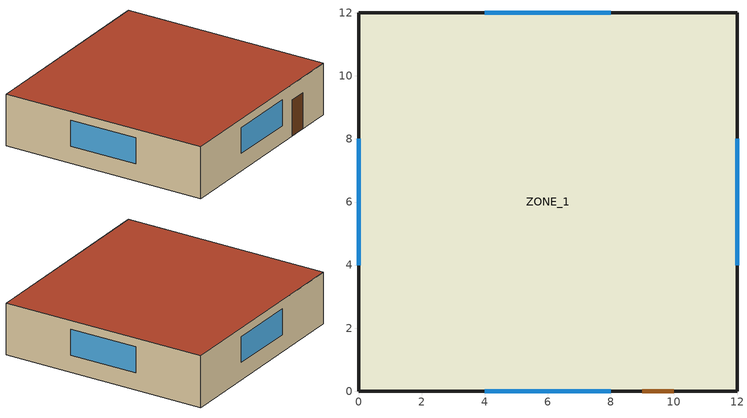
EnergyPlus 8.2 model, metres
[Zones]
ZONE_1
 floor adiabatic (FLOOR_CONST): 0,0 0,12 12,12 12,0 z0
 wall outside (EXTWALL): 0,0 12,0 12,12 0,12 0,0 z0:3
 window (WIN-CON-LIGHT): 4,0 8,0 / 0,8 0,4 / 8,12 4,12 / 12,4 12,8 z1:2.5
 door (DOOR-CON): 10,0 9,0 z0:2.1
 roof outside (EXTWALL): 0,12 0,0 12,0 12,12 z3
[Building]
Simple Building: North Axis {deg}=0; Terrain=Suburbs; Loads Convergence Tolerance Value=0.04; Temperature Convergence Tolerance Value {deltaC}=0.4; Solar Distribution=MinimalShadowing; Maximum Number of Warmup Days=25; Minimum Number of Warmup Days=10
[Site:Location]
INETI_LISBON_PT: Latitude  {deg}=38.73; Longitude {deg}=-9.15; Time Zone {hr}=0; Elevation {m}=71
[Material]
Name | Roughness | Thickness {m} | Conductivity {W/m-K} | Density {kg/m3} | Specific Heat {J/kg-K} | Thermal Absorptance | Solar Absorptance | Visible Absorptance
STUCCO | Smooth | 2.54E-02 | 0.69 | 1858 | 837 | 0.9 | 0.92 | 0.92
COMMON BRICK | Rough | 0.1 | 0.73 | 1922 | 837 | 0.9 | 0.76 | 0.76
PLASTER OR GYP BOARD | Smooth | 0.019 | 0.726 | 1602 | 837 | 0.9 | 0.92 | 0.92
CONCRETE | MediumRough | 0.01 | 1.723 | 2242.6 | 837 | 0.99 | 0.95 | 0.95
1.375in-Solid-Core | Smooth | 5.E-02 | 0.0125 | 600.5 | 1630 | 0.9 | 0.92 | 0.92
[WindowMaterial:Glazing]
WIN-LAY-GLASS-LIGHT: Optical Data Type=SpectralAverage; Thickness {m}=0.0025; Solar Transmittance at Normal Incidence=0.9; Front Side Solar Reflectance at Normal Incidence=0.075; Back Side Solar Reflectance at Normal Incidence=0.075; Visible Transmittance at Normal Incidence=0.9; Front Side Visible Reflectance at Normal Incidence=0.081; Back Side Visible Reflectance at Normal Incidence=0.081; Infrared Transmittance at Normal Incidence=0; Front Side Infrared Hemispherical Emissivity=0.84; Back Side Infrared Hemispherical Emissivity=0.84; Conductivity {W/m-K}=0.7
[WindowMaterial:Shade]
Material=ROLL SHADE; Solar Transmittance at normal incidence=0.0001; Solar Reflectance (same for front and back side)=0.99; Visible Transmittance at normal incidence=0.01; Visible reflectance (same for front and back side)=0.01; IR Emissivity (same for front and back side)=0.01; IR Transmittance=0; Thickness (m)=0.02; Conductivity {W/m-K}=0.05; Shade to Glass Distance (m)=0.1; Top Opening Multiplier=0; Bottom Opening Multiplier=0; Left-Side Opening Multiplier=0; Right-Side Opening Multiplier=0; Air-Flow Permeability=0.25
[Construction]
EXTWALL: STUCCO, COMMON BRICK, PLASTER OR GYP BOARD
FLOOR_CONST: CONCRETE
WIN-CON-LIGHT: WIN-LAY-GLASS-LIGHT
DOOR-CON: 1.375in-Solid-Core
[WindowProperty:ShadingControl]
WINDOW_SHADING_CONTROL: Shading Type=ExteriorShade; Shading Control Type=OnIfScheduleAllows; Schedule=Shading Sch; Shading Control Is Scheduled=YES; Glare Control Is Active=NO; Material Name of Shading Device=ROLL SHADE
[Zone]
ZONE_1: Type=1; Multiplier=1; Ceiling Height {m}=autocalculate
[ZoneControl:Thermostat]
Zone 1 Thermostat: Zone or ZoneList=ZONE_1; Control Type Schedule=Zone Control Type Sched; Control 1=Heating Setpoint with SB
[ThermostatSetpoint:SingleHeating]
Heating Setpoint with SB: Setpoint Temperature Schedule=HeatingSetpoints
[Zone equipment]
ZONE_1: Zone1UnitHeat
[ZoneHVAC:UnitHeater]
Zone1UnitHeat: Availability Schedule=UnitHeatAvailability; Supply Air Fan=Zone1UnitHeatFan; Maximum Supply Air Flow Rate {m3/s}=1; Heating Coil=Zone1UnitHeatHeatingCoil; Supply Air Fan Operation During No Heating=No
[Fan:ConstantVolume]
Zone1UnitHeatFan: Availability Schedule=UnitHeatAvailability; Fan Efficiency=1; Pressure Rise {Pa}=75; Maximum Flow Rate {m3/s}=1; Motor Efficiency=1; Motor In Airstream Fraction=0
[Coil:Heating:Electric]
Zone1UnitHeatHeatingCoil: Availability Schedule=UnitHeatAvailability; Efficiency=1; Nominal Capacity {W}=8000
[People]
ZONE_1 People: Zone or ZoneList=ZONE_1; Number of People Schedule=OfficeOccupancy; Number of People Calculation Method=people; Number of People=1; Fraction Radiant=0.3; Activity Level Schedule=Activity Sch; Carbon Dioxide Generation Rate {m3/s-W}=3.82E-8; Mean Radiant Temperature Calculation Type=zoneaveraged; Work Efficiency Schedule=Work Eff Sch; Clothing Insulation Schedule=Clothing Sch; Air Velocity Schedule=Air Velo Sch; Thermal Comfort Model 1 Type=FANGER
[ExternalInterface:Schedule]
Name | Initial Value
UnitHeatAvailability; OfficeOccupancy | 0
HeatingSetpoints | 20
Shading Sch | 1
[ExternalInterface:Actuator] Actuated Component Type=AirFlow Network Window/Door Opening; Actuated Component Control Type=Venting Opening Factor
Name | Actuated Component Unique
Window1OF | WINDOW1
Window2OF | WINDOW2
Door1OF | DOOR1
[Schedule:Compact]
ZONE CONTROL TYPE SCHED: Through: 12/31, For Alldays, Until: 24:00, 1
Activity Sch: Through: 12/31, For: AllDays, Until: 24:00, 131.8
Work Eff Sch: Through: 12/31, For: AllDays, Until: 24:00, 0
Clothing Sch: Through: 12/31, For: AllDays, Until: 24:00, 1
Air Velo Sch: Through: 12/31, For: AllDays, Until: 24:00, 0.137
[AirflowNetwork:SimulationControl]
NaturalVentilation: AirflowNetwork Control=MultizoneWithoutDistribution; Wind Pressure Coefficient Type=INPUT; AirflowNetwork Wind Pressure Coefficient Array=Every 30 Degrees; Height Selection for Local Wind Speed Calculation=ExternalNode; Building Type=LOWRISE; Maximum Number of Iterations=500; Initialization Type=ZeroNodePressures; Relative Airflow Convergence Tolerance=1.0E-05; Absolute Airflow Convergence Tolerance {kg/s}=1.0E-06; Convergence Acceleration Limit=-0.5; Azimuth Angle of Long Axis of Building {deg}=0; Ratio of Building Width Along Short Axis to Width Along Long Axis=1
[AirflowNetwork:MultiZone:Zone]
ZONE_1: Ventilation Control Mode=Temperature; Ventilation Control Zone Temperature Setpoint Schedule=WindowVentSched; Minimum Venting Open Factor=1; Indoor and Outdoor Temperature Difference Lower Limit For Maximum Venting Open Factor {deltaC}=0.0001; Indoor and Outdoor Temperature Difference Upper Limit for Minimun Venting Open Factor {deltaC}=0.0002; Indoor and Outdoor Enthalpy Difference Lower Limit For Maximum Venting Open Factor {deltaJ/kg}=0; Indoor and Outdoor Enthalpy Difference Upper Limit for Minimun Venting Open Factor {deltaJ/kg}=300000
[AirflowNetwork:MultiZone:Surface]
Name | Leakage Component | Window/Door Opening Factor, or Crack Factor
Surface_1; Surface_2; Surface_3; Surface_4 | CR-1 | 1
Window1; Window2; DOOR1 | Wi_D_Open1 | 0.01
[AirflowNetwork:MultiZone:Component:DetailedOpening]
Wi_D_Open1: Air Mass Flow Coefficient When Opening is Closed {kg/s-m}=0.001; Air Mass Flow Exponent When Opening is Closed=0.667; Type of Rectanguler Large Vertical Opening (LVO)=NonPivoted; Extra Crack Length or Height of Pivoting Axis {m}=0; Number of Sets of Opening Factor Data=2; Opening Factor 1=0; Discharge Coefficient for Opening Factor 1=0.5; Width Factor for Opening Factor 1=0; Height Factor for Opening Factor 1=1; Start Height Factor for Opening Factor 1=0; Opening Factor 2=1; Discharge Coefficient for Opening Factor 2=0.6; Width Factor for Opening Factor 2=1; Height Factor for Opening Factor 2=1; Start Height Factor for Opening Factor 2=0; Opening Factor 3=0; Discharge Coefficient for Opening Factor 3=0; Width Factor for Opening Factor 3=0; Height Factor for Opening Factor 3=0; Start Height Factor for Opening Factor 3=0; Opening Factor 4=0; Discharge Coefficient for Opening Factor 4=0; Width Factor for Opening Factor 4=0; Height Factor for Opening Factor 4=0; Start Height Factor for Opening Factor 4=0
[AirflowNetwork:MultiZone:ReferenceCrackConditions]
ReferenceCrackConditions: Reference Temperature {C}=20; Reference Barometric Pressure {Pa}=101320; Reference Humidity Ratio {kgWater/kgDryAir}=0.005
[AirflowNetwork:MultiZone:Surface:Crack]
CR-1: Air Mass Flow Coefficient at Reference Conditions {kg/s}=0.01; Air Mass Flow Exponent=0.667; Reference Crack Conditions=ReferenceCrackConditions
[AirflowNetwork:MultiZone:ExternalNode] External Node Height {m}=1.524
Name | Wind Pressure Coefficient Values Object
NFacade | NFacade_WPCValue
EFacade | EFacade_WPCValue
SFacade | SFacade_WPCValue
WFacade | WFacade_WPCValue
[AirflowNetwork:MultiZone:WindPressureCoefficientArray]
Every 30 Degrees: Wind Direction 1 {deg}=0; Wind Direction 2 {deg}=30; Wind Direction 3 {deg}=60; Wind Direction 4 {deg}=90; Wind Direction 5 {deg}=120; Wind Direction 6 {deg}=150; Wind Direction 7 {deg}=180; Wind Direction 8 {deg}=210; Wind Direction 9 {deg}=240; Wind Direction 10 {deg}=270; Wind Direction 11 {deg}=300; Wind Direction 12 {deg}=330
[AirflowNetwork:MultiZone:WindPressureCoefficientValues] AirflowNetwork:MultiZone:WindPressureCoefficientArray=Every 30 Degrees
Name | Wind Pressure Coefficient Value 1 | Wind Pressure Coefficient Value 2 | Wind Pressure Coefficient Value 3 | Wind Pressure Coefficient Value 4 | Wind Pressure Coefficient Value 5 | Wind Pressure Coefficient Value 6 | Wind Pressure Coefficient Value 7 | Wind Pressure Coefficient Value 8 | Wind Pressure Coefficient Value 9 | Wind Pressure Coefficient Value 10 | Wind Pressure Coefficient Value 11 | Wind Pressure Coefficient Value 12
NFacade_WPCValue | 0.6 | 0.48 | 0.04 | -0.56 | -0.56 | -0.42 | -0.37 | -0.42 | -0.56 | -0.56 | 0.04 | 0.48
EFacade_WPCValue | -0.56 | 0.04 | 0.48 | 0.6 | 0.48 | 0.04 | -0.56 | -0.56 | -0.42 | -0.37 | -0.42 | -0.56
SFacade_WPCValue | -0.37 | -0.42 | -0.56 | -0.56 | 0.04 | 0.48 | 0.6 | 0.48 | 0.04 | -0.56 | -0.56 | -0.42
WFacade_WPCValue | -0.56 | -0.56 | -0.42 | -0.37 | -0.42 | -0.56 | -0.56 | 0.04 | 0.48 | 0.6 | 0.48 | 0.04
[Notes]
|                      Building Simulation
|                 Sustainable Energy Systems
|          Energy Efficiency Monitoring and Management
|               to Promote Sustainable Behaviors
| Instituto Superior Técnico
| (http://www.ist.utl.pt/)
| Universidade Técnica de Lisboa
| (http://www.utl.pt/)
| Institute for Systems and Robotics
| (http://welcome.isr.ist.utl.pt/home/)
| MIT-Portugal Program
| (http://www.mitportugal.org)
| The ALFA group: Anyscale Learning for All (ALFA)
| Computer Science and Artificial Intelligence Laboratory (CSAIL)
| Massachusetts Institute of Technology (MIT)
Simple.idf
Basic file description:
1 story building with a single conditioned zone.
Roof with no plenum. No ground contact with floor.
4 Windows with roller shutters with thermal insulation.
Highlights:   This file does the basic test of a single thermal zone
with windows (including blinds) and a door.
Simulation Location/Run: Lisboa_PRT
Location:                Lisboa, INETI
Building: A single floor square-shaped building (12 m west and south walls),
zone height of 3m. There is a (4 x 1.5 m) window on each of the
Zone's four walls. The walls are 1 in stucco over 4 in common brick
and gypboard. The roof is a built up roof with 1/2 in stone over 3/8
in felt supported by 2 in heavy weight concrete.
Floor Area:        144 m2
Number of Stories: 1
Conditioned Zone Description Details:
Internal Mass:               None
Compact Schedules:           Yes
HVAC System:                 ZoneHVAC:UnitHeater
8kW + 75W (Electric Fan)
Natural Ventilation :        AirflowNetwork Multizone
Compact Schedules:           Yes
Solair Distribution:         FullInteriorAndExterior
Exterior Interfaces:
Shading Sch
(Timestep Variables)         Site Outdoor Air Drybulb Temperature (Ta)
Zone Mean Air Temperature (Tin_EP)
Surface Outside Face Temperature (T1)
Surface Inside Face Temperature (T4)
Surface Outside Face Temperature (Tg)
System Node Temperature (Th)
System Node Mass Flow Rate (m_vh)
Constructions,Constructions
VariableDictionary,Regular
Surfaces:Drawing,dxf
Output:EnergyManagementSystem
Output:Table:SummaryReports --> AllSummary;
|                   Inside/Outside Convection Algorithm
